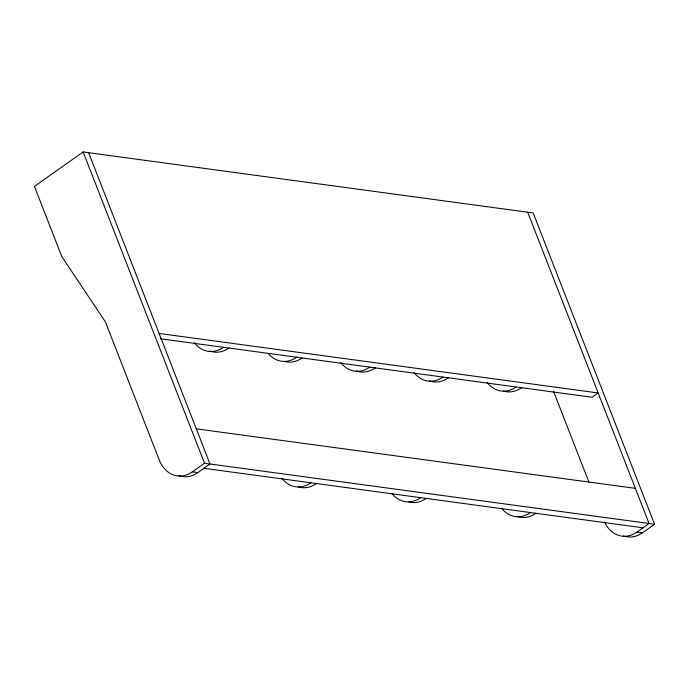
<?xml version="1.0" encoding="UTF-8"?>
<svg xmlns="http://www.w3.org/2000/svg" width="689" height="689" viewBox="0 0 689 689"><rect width="100%" height="100%" fill="white"/><g stroke="black" fill="none" stroke-linecap="round" stroke-linejoin="round"><path stroke-width="1.03" d="M83.145 151.959L34.45 186.383L61.855 256.678L105.426 321.944L159.254 460.019A31.918 24.632 -82.3 0 0 173.404 474.928L176.53 475.754A31.918 24.632 -82.3 0 0 192.343 471.853L204.512 463.249L654.55 524.243L533.183 212.953L83.145 151.959L204.512 463.249M178.89 475.668L182.017 476.495A31.918 24.632 -82.3 0 0 197.829 472.602L209.999 463.99L88.631 152.7M604.554 522.047A31.918 24.632 -82.3 0 0 617.955 535.181L621.073 536.008A31.918 24.632 -82.3 0 0 636.886 532.106L649.064 523.502L527.696 212.212M624.966 536.326L626.568 536.757A31.918 24.632 -82.3 0 0 642.372 532.855L654.55 524.243M159.107 333.45L598.164 392.963L592.075 397.269L160.477 338.764M196.296 428.842L635.361 488.355M203.918 468.296L642.975 527.808M192.343 471.853L197.829 472.602M636.886 532.106L642.372 532.855M623.442 535.921L624.174 536.12M553.482 391.206L588.974 482.257M448.47 377.796A31.918 24.632 -82.3 0 1 429.531 380.871M442.984 377.055A31.918 24.632 -82.3 0 1 413.986 372.56M375.29 367.883A31.918 24.632 -82.3 0 1 356.359 370.949M369.804 367.134A31.918 24.632 -82.3 0 1 340.805 362.638M535.956 513.296A31.918 24.632 -82.3 0 1 517.017 516.371M530.47 512.556A31.918 24.632 -82.3 0 1 501.463 508.06M521.642 387.718A31.918 24.632 -82.3 0 1 503.478 391.042M516.156 386.977A31.918 24.632 -82.3 0 1 487.157 382.473M228.937 348.04A31.918 24.632 -82.3 0 1 210.007 351.114M223.451 347.299A31.918 24.632 -82.3 0 1 194.453 342.803M302.118 357.961A31.918 24.632 -82.3 0 1 284.729 361.518M296.632 357.221A31.918 24.632 -82.3 0 1 268.185 353.423M316.423 483.549A31.918 24.632 -82.3 0 1 298.259 486.873M310.937 482.8A31.918 24.632 -82.3 0 1 281.939 478.304M426.19 498.423A31.918 24.632 -82.3 0 1 408.801 501.971M420.703 497.682A31.918 24.632 -82.3 0 1 392.256 493.884"/></g></svg>
